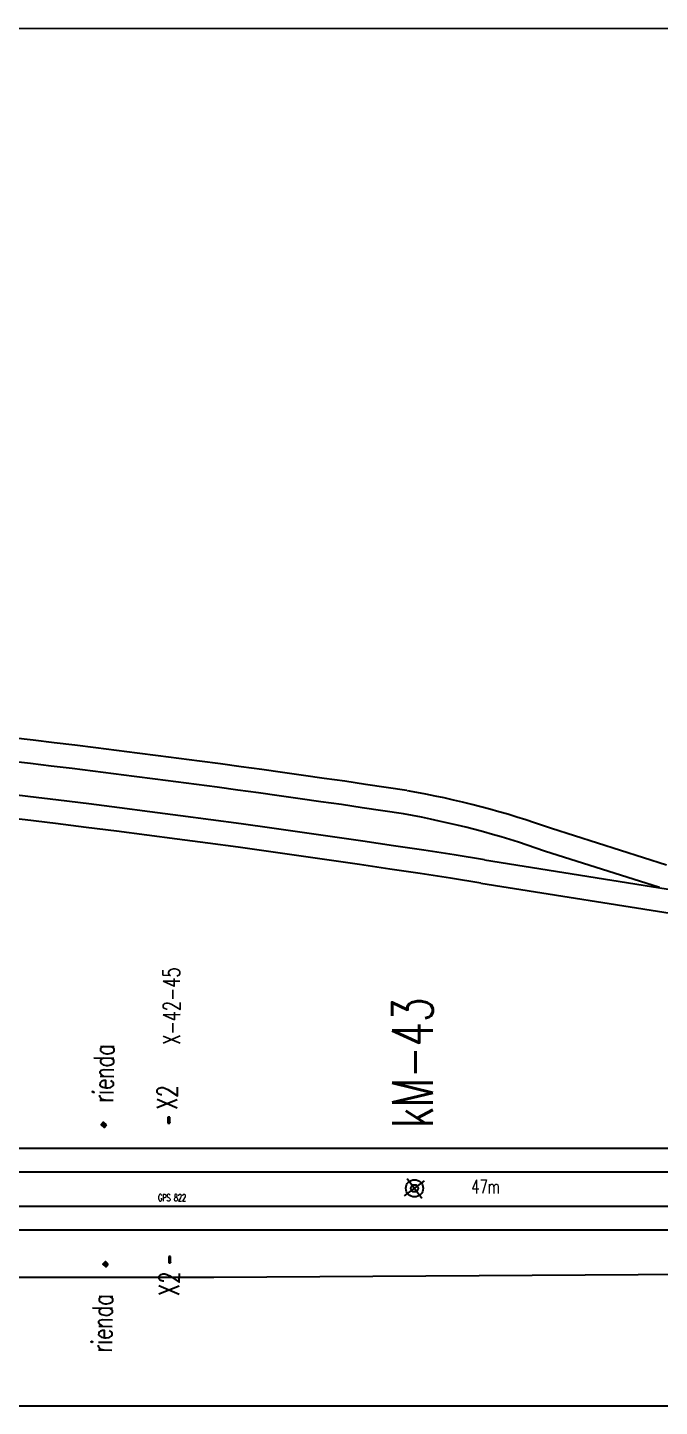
# Model space of a CAD drawing. Header units: millimetres. Extents: x 629 to 1504, y 1178 to 1591.
# Drawn here: x 1105 to 1151.6, y 1305.6 to 1407.4 of the extents above; entities that cross this region are included whole.
import ezdxf

# ---------------------------------------------------------------- set-up
doc = ezdxf.new("R2010")
doc.units = ezdxf.units.MM
for name, color, linetype in [('ENABIEF', 8, 'Continuous'), ('Textos catenaria', 7, 'Continuous'), ('TMR', 8, 'Continuous'), ('Unknown_Line_Type', 7, 'Continuous'), ('VIAS', 3, 'Continuous')]:
    doc.layers.add(name, color=color, linetype=linetype)
doc.styles.add('SIMPLEX', font='simplex.shx', dxfattribs={"width": 0.75})

# ---------------------------------------------------------------- blocks, each defined once
blk = doc.blocks.new('mojón kilométrico')
for p, q in [((-0.91, 0), (0.91, 0)), ((0, 0.91), (0, -0.91))]:
    blk.add_line(p, q)
for radius in [0.639, 0.269]:
    blk.add_circle((0, 0), radius)

msp = doc.modelspace()

# ---------------------------------------------------------------- hatches: boundary and pattern name
for points in [[(1115.32, 1326.53), (1115.46, 1326.53), (1115.46, 1326.99), (1115.32, 1326.99)], [(1115.39, 1316.24), (1115.53, 1316.24), (1115.53, 1316.7), (1115.39, 1316.7)]]:
    msp.add_hatch(color=256).paths.add_polyline_path(points)

# ---------------------------------------------------------------- linework, layer by layer
for p, q in [((1110.79, 1326.41), (1110.39, 1326.41)), ((1110.57, 1326.61), (1110.61, 1326.22)), ((1115.32, 1326.99), (1115.32, 1326.53)), ((1115.46, 1326.99), (1115.32, 1326.99)), ((1115.32, 1326.99), (1115.46, 1326.53)), ((1115.32, 1326.99), (1115.46, 1326.53)), ((1115.32, 1326.53), (1115.46, 1326.53)), ((1115.46, 1326.53), (1115.46, 1326.99)), ((1110.92, 1316.12), (1110.53, 1316.12)), ((1110.71, 1316.32), (1110.74, 1315.93)), ((1115.39, 1316.7), (1115.39, 1316.24)), ((1115.53, 1316.7), (1115.39, 1316.7)), ((1115.39, 1316.7), (1115.53, 1316.24)), ((1115.39, 1316.7), (1115.53, 1316.24)), ((1115.39, 1316.24), (1115.53, 1316.24)), ((1115.53, 1316.24), (1115.53, 1316.7))]:
    msp.add_line(p, q)
at = {"color": 8}
for p, q in [((629.88, 1324.69), (1381.24, 1324.69)), ((629.88, 1322.95), (1381.24, 1322.95)), ((629.88, 1320.41), (1381.24, 1320.41)), ((629.88, 1318.67), (1381.24, 1318.67))]:
    msp.add_line(p, q, dxfattribs=at)
for points in [[(1110.79, 1326.41), (1110.57, 1326.61), (1110.39, 1326.41), (1110.61, 1326.22)], [(1110.92, 1316.12), (1110.71, 1316.32), (1110.53, 1316.12), (1110.74, 1315.93)]]:
    msp.add_lwpolyline(points, close=True)
at = {"layer": 'ENABIEF'}
msp.add_line((915.44, 1407.42), (1157.75, 1407.36), dxfattribs=at)
at = {"layer": 'TMR'}
msp.add_line((954.05, 1305.71), (1293.47, 1305.63), dxfattribs=at)
at = {"layer": 'Unknown_Line_Type', "color": 8}
for p, q in [((1078.48, 1315.21), (1118.73, 1315.16)), ((1118.73, 1315.16), (1226.67, 1315.9))]:
    msp.add_line(p, q, dxfattribs=at)
at = {"layer": 'VIAS', "color": 8}
for p, q in [((1152.16, 1345.58), (1143.66, 1348.29)), ((1138.71, 1345.98), (1250.67, 1328.17)), ((1151.63, 1343.93), (1143.13, 1346.63)), ((1138.44, 1344.26), (1250.4, 1326.45))]:
    msp.add_line(p, q, dxfattribs=at)
for centre, radius, start, end in [((997.73, 450.78), 910.42, 81.45637, 87.68644), ((997.73, 450.78), 908.68, 81.45637, 87.68644), ((997.73, 450.78), 906.24, 81.05051, 90.23054), ((997.73, 450.78), 904.5, 81.05051, 90.23054), ((1121.79, 1286.63), 65.42, 70.4155, 80.1101), ((1121.79, 1286.63), 63.68, 70.4155, 80.1101)]:
    msp.add_arc(centre, radius, start, end, dxfattribs=at)

# ---------------------------------------------------------------- block references
at = {"rotation": 36.83622783096729}
msp.add_blockref('mojón kilométrico', (1133.54, 1321.73), dxfattribs=at)

# ---------------------------------------------------------------- texts
at = {"layer": 'Textos catenaria', "style": 'SIMPLEX', "width": 0.7}
for s, height, rotation, p in [('X-42-45', 1.25, 90.2758, (1116.24, 1332.34)), ('kM-43', 3, 90, (1134.89, 1326.18)), ('rienda', 1.5, 89.0035, (1111.29, 1328.05)), ('X2', 1.5, 89.0035, (1116.01, 1327.53)), ('X2', 1.5, 89.0035, (1116.15, 1313.77)), ('rienda', 1.5, 89.0035, (1111.19, 1309.6))]:
    msp.add_text(s, height=height, rotation=rotation, dxfattribs=at).set_placement(p)
for s, height, p in [('47m', 1, (1137.74, 1321.36)), ('GPS 822', 0.5, (1114.6, 1320.79))]:
    msp.add_text(s, height=height, dxfattribs=at).set_placement(p)

doc.saveas('drawing.dxf')
